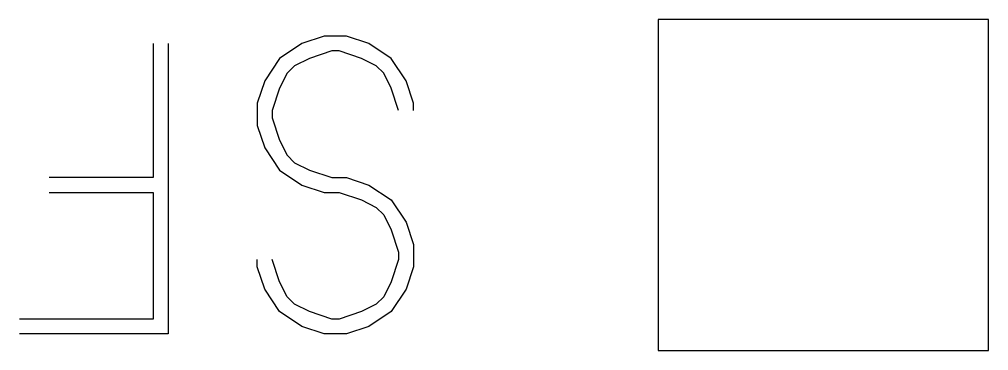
# Model space of a CAD drawing. Header units: millimetres. Extents: x 1181 to 1755, y 284 to 690.
# Drawn here: x 1475.87 to 1481.74, y 459.87 to 461.88 of the extents above; entities that cross this region are included whole.
import ezdxf

# ---------------------------------------------------------------- set-up
doc = ezdxf.new("R2010")
doc.units = ezdxf.units.MM
doc.layers.add('0007LEVEL_1', color=7, linetype='Continuous')

msp = doc.modelspace()

# ---------------------------------------------------------------- linework, layer by layer
at = {"color": 7, "linetype": 'Continuous'}
for p, q in [((1481.7399, 461.8767), (1479.739, 461.8758)), ((1479.739, 461.8758), (1479.739, 459.8758)), ((1481.7399, 459.8749), (1481.7399, 461.8767)), ((1479.739, 459.8758), (1481.7399, 459.8749))]:
    msp.add_line(p, q, dxfattribs=at)
at = {"layer": '0007LEVEL_1', "color": 7, "linetype": 'Continuous'}
for p, q in [((1477.719, 461.7758), (1477.584, 461.7308)), ((1477.854, 461.7758), (1477.719, 461.7758)), ((1477.989, 461.7308), (1477.854, 461.7758)), ((1476.684, 461.7308), (1476.684, 460.9208)), ((1476.774, 461.7308), (1476.774, 459.9758)), ((1477.584, 461.7308), (1477.449, 461.6408)), ((1478.124, 461.6408), (1477.989, 461.7308)), ((1477.764, 461.6858), (1477.629, 461.6408)), ((1477.809, 461.6858), (1477.764, 461.6858)), ((1477.944, 461.6408), (1477.809, 461.6858)), ((1477.449, 461.6408), (1477.359, 461.5058)), ((1477.539, 461.5958), (1477.494, 461.5508)), ((1477.629, 461.6408), (1477.539, 461.5958)), ((1478.034, 461.5958), (1477.944, 461.6408)), ((1478.079, 461.5508), (1478.034, 461.5958)), ((1478.214, 461.5058), (1478.124, 461.6408)), ((1477.494, 461.5508), (1477.449, 461.4608)), ((1478.124, 461.4608), (1478.079, 461.5508)), ((1477.359, 461.5058), (1477.314, 461.3708)), ((1478.259, 461.3708), (1478.214, 461.5058)), ((1477.449, 461.4608), (1477.404, 461.3258)), ((1478.169, 461.3258), (1478.124, 461.4608)), ((1477.314, 461.3708), (1477.314, 461.2358)), ((1478.259, 461.3258), (1478.259, 461.3708)), ((1477.404, 461.3258), (1477.404, 461.2808)), ((1477.404, 461.2808), (1477.449, 461.1458)), ((1477.314, 461.2358), (1477.359, 461.1008)), ((1477.449, 461.1458), (1477.494, 461.0558)), ((1477.359, 461.1008), (1477.449, 460.9658)), ((1477.494, 461.0558), (1477.539, 461.0108)), ((1477.539, 461.0108), (1477.629, 460.9658)), ((1477.449, 460.9658), (1477.584, 460.8758)), ((1477.629, 460.9658), (1477.764, 460.9208)), ((1476.684, 460.9208), (1476.054, 460.9208)), ((1477.764, 460.9208), (1477.854, 460.9208)), ((1477.854, 460.9208), (1477.989, 460.8758)), ((1476.054, 460.8308), (1476.684, 460.8308)), ((1476.684, 460.8308), (1476.684, 460.0658)), ((1477.584, 460.8758), (1477.719, 460.8308)), ((1477.719, 460.8308), (1477.809, 460.8308)), ((1477.809, 460.8308), (1477.944, 460.7858)), ((1477.989, 460.8758), (1478.124, 460.7858)), ((1477.944, 460.7858), (1478.034, 460.7408)), ((1478.124, 460.7858), (1478.214, 460.6508)), ((1478.034, 460.7408), (1478.079, 460.6958)), ((1478.079, 460.6958), (1478.124, 460.6058)), ((1478.214, 460.6508), (1478.259, 460.5158)), ((1478.124, 460.6058), (1478.169, 460.4708)), ((1478.259, 460.5158), (1478.259, 460.3808)), ((1477.314, 460.3808), (1477.314, 460.4258)), ((1477.449, 460.2908), (1477.404, 460.4258)), ((1478.169, 460.4258), (1478.124, 460.2908)), ((1478.169, 460.4708), (1478.169, 460.4258)), ((1477.359, 460.2458), (1477.314, 460.3808)), ((1478.259, 460.3808), (1478.214, 460.2458)), ((1477.449, 460.1108), (1477.359, 460.2458)), ((1477.494, 460.2008), (1477.449, 460.2908)), ((1478.124, 460.2908), (1478.079, 460.2008)), ((1478.214, 460.2458), (1478.124, 460.1108)), ((1477.539, 460.1558), (1477.494, 460.2008)), ((1478.079, 460.2008), (1478.034, 460.1558)), ((1477.629, 460.1108), (1477.539, 460.1558)), ((1478.034, 460.1558), (1477.944, 460.1108)), ((1476.684, 460.0658), (1475.874, 460.0658)), ((1477.584, 460.0208), (1477.449, 460.1108)), ((1477.764, 460.0658), (1477.629, 460.1108)), ((1477.809, 460.0658), (1477.764, 460.0658)), ((1477.944, 460.1108), (1477.809, 460.0658)), ((1478.124, 460.1108), (1477.989, 460.0208)), ((1477.719, 459.9758), (1477.584, 460.0208)), ((1477.989, 460.0208), (1477.854, 459.9758)), ((1476.774, 459.9758), (1475.874, 459.9758)), ((1477.854, 459.9758), (1477.719, 459.9758))]:
    msp.add_line(p, q, dxfattribs=at)

doc.saveas('drawing.dxf')
